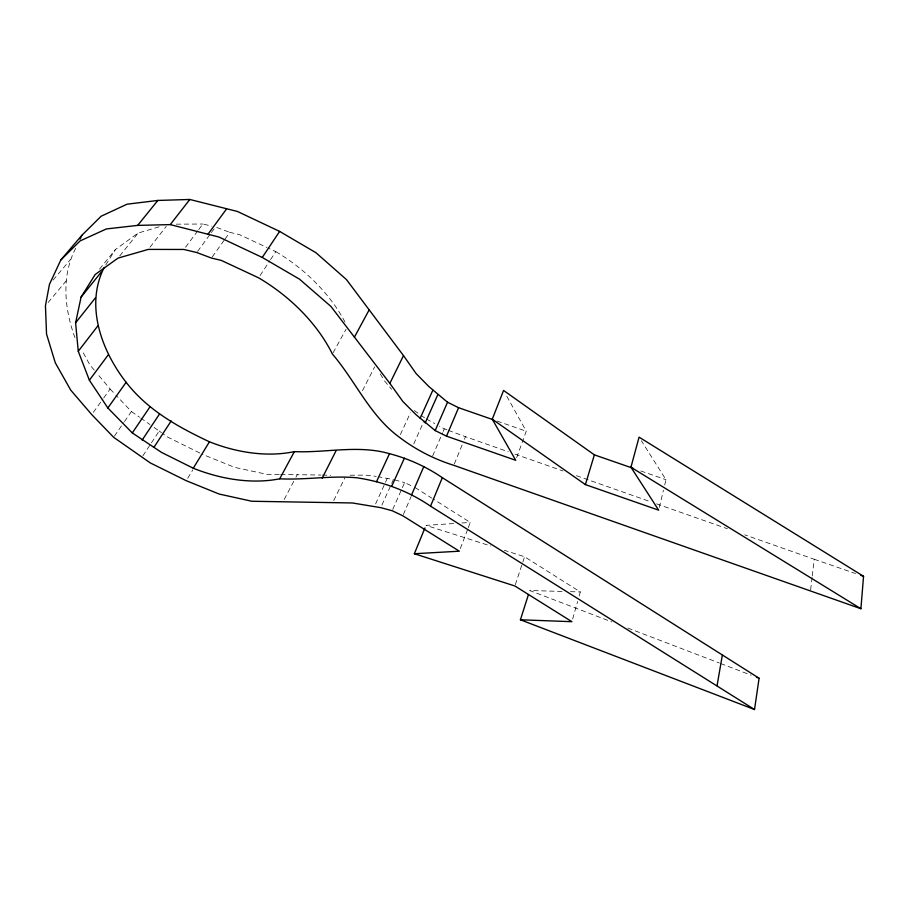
<?xml version="1.0" encoding="UTF-8"?>
<svg xmlns="http://www.w3.org/2000/svg" width="909" height="909" viewBox="0 0 909 909"><rect width="100%" height="100%" fill="white"/><g stroke="black" fill="none" stroke-linecap="round" stroke-linejoin="round"><path stroke-width="0.68" stroke-dasharray="4.54 3.41" d="M810.635 589.805L812.112 577.306M812.271 575.92L814.248 559.262L744.766 534.844M74.981 337.659C64.459 309.265 61.108 275.677 75.799 248.123M659.286 507.506L663.434 490.292M664.706 485.008L665.979 479.713L641.311 440.695M572.67 618.984L577.635 601.417M579.158 596.009L580.306 591.952L524.573 556.74L504.313 550.297M515.346 584.669L522.368 563.387M522.811 562.057L524.573 556.74M516.676 457.659L526.254 431.207L506.324 395.392M460.34 548.582L467.783 528.97M468.271 527.663L470.26 522.425L433.036 498.916M454.307 464.01L462.295 444.512M464.419 439.308L465.488 436.718L508.245 451.739M432.65 455.966L442.615 432.729M443.172 431.434L444.274 428.855L439.513 426.219M403.369 514.505L411.141 496.53M392.733 509.449L404.619 482.577L412.709 486.429M413.731 443.944L424.071 420.867M381.894 505.097L391.109 484.69M391.677 483.418L393.404 479.588L378.712 476.805M375.599 503.927L384.893 483.554M385.473 482.281L387.223 478.464M400.38 434.547L410.402 412.856M333.728 500.598L344.795 477.975M362.475 390.7L374.644 366.861M284.199 499.45L295.3 478.407M295.959 477.168L297.266 474.703L320.945 475.066M333.08 352.783L346.045 329.308M187.686 478.293L192.822 469.896M105.739 264.951L115.409 249.555L138.077 233.068L161.154 226.227M260.088 275.541L269.825 260.747M270.575 259.61L275.825 251.645L268.303 248.123M142.872 455.852L150.644 444.024M151.428 442.842L159.2 431.025L151.099 425.332M114.398 436.161L123.681 422.719M124.453 421.606L131.419 411.527L115.943 395.165M212.24 256.94L224.216 240.181M225.012 239.067L229.807 232.363L239.476 234.636L267.041 247.543M93.32 412.356L102.933 399.028M103.728 397.915L110.137 389.029L97.774 374.281M197.583 251.418L210.593 233.647M211.411 232.534L215.478 226.977M185.527 247.248L197.912 230.659M198.741 229.545L202.866 224.023L211.695 226.091M149.996 247.214L166.233 226.398M119.738 255.94L138.077 233.068M99.547 269.121L115.409 249.555M48.143 302.504L66.118 280.926M53.086 280.086L70.357 259.644M453.671 523.539L426.014 525.368L490.815 546.002M461.965 522.982L470.26 522.425M350.101 475.202L365.634 475.146L376.246 476.361M176.323 224.171L202.866 224.023M279.222 474.464L266.735 474.293L234.602 467.362L202.355 454.295M280.608 474.475L297.266 474.703M322.343 475.089L330.706 475.225M562.046 591.429L529.742 590.52L611.939 621.949M570.477 591.668L580.306 591.952M394.654 479.918L404.619 482.577M814.248 559.262L855.551 573.545M497.064 421.072L526.254 431.207M640.788 470.964L665.979 479.713M514.926 454.091L563.035 470.987M576.397 475.68L649.89 501.507M656.571 503.859L727.393 528.743M444.274 428.855L446.933 429.843M448.251 430.332L465.488 436.718M216.785 227.466L229.807 232.363M627.846 628.039L719.326 663.025M720.655 663.536L751.141 675.194M199.844 453.046L167.222 436.854L162.631 433.525M426.412 418.969L434.752 423.583M415.027 487.531L431.832 498.155M131.419 411.527L139.52 417.208M140.679 418.026L149.94 424.526M414.345 410.573L419.788 414.436M420.867 415.208L425.219 418.31M159.2 431.025L161.484 432.684M110.137 389.029L114.977 394.142M384.518 380.939L391.631 389.291M94.241 370.065L89.821 364.804L81.73 349.999M380.257 373.86L383.814 379.757M275.825 251.645A140.895 97.445 32.8 0 1 345.045 322.127"/><path stroke-width="1.36" d="M104.262 267.326C84.844 305.31 101.49 350.715 126.124 382.303C147.542 410.05 178.357 427.185 209.445 441.797A140.281 96.638 32.7 0 0 294.368 451.625C326.126 453.012 358.294 444.649 389.495 453.682C408.357 458.602 426.241 466.681 442.331 477.679L759.095 678.239L754.527 709.531L430.536 506.165C408.596 491.133 383.2 481.702 356.942 477.793C331.217 475.384 305.526 480.122 279.699 478.804A143.474 96.559 32.3 0 1 193.276 468.237L161.597 452.443L132.294 432.934L107.853 407.971L89.377 380.223L78.265 351.26L75.595 322.843L81.083 297.095L95.138 274.552L117.988 258.122L148.292 249.407L183.879 249.464L196.776 252.532L211.445 258.054L221.33 260.417L258.588 277.813A144.133 97.377 32.4 0 1 332.399 354.021C355.555 381.087 369.861 415.606 399.199 437.104C415.595 449.637 434.093 459.147 453.784 465.317L860.903 608.723L863.55 576.306L639.072 437.149L630.948 467.215L658.65 510.154L585.396 484.599L492.269 419.197L503.575 390.45L594.372 454.852L632.823 468.203M717.042 685.772L722.416 654.775M585.396 484.599L594.372 454.852M754.527 709.531L520.425 619.779L528.47 594.509M520.425 619.779L571.909 621.688L514.903 585.998L414.345 553.74L424.957 527.947M430.536 506.165L442.331 477.679M414.345 553.74L459.34 551.195L402.812 515.789L392.177 510.733L380.735 507.654L352.442 502.972L251.861 501.257L219.137 494.041L186.22 480.691L150.326 462.942L113.625 437.286L91.718 414.572L70.743 390.131L55.29 362.793L46.541 334.069L45.45 305.742L49.45 284.381L60.801 259.985L80.117 240.908L106.364 228.943L137.691 225.387L170.256 224.614L219.012 237.056L262.247 257.44L299.493 279.165L330.921 306.447L389.859 383.371L402.869 401.505L416.106 414.765L435.184 430.571L446.512 436.161L458.591 407.709L493.087 419.685M411.629 494.735L423.867 466.431M435.184 430.571L447.523 402.233L428.946 386.632L416.083 373.542L403.494 355.601L346.443 279.563L315.912 252.691L279.631 231.409L237.476 211.479L189.811 199.469L157.836 200.446L127.044 204.195L101.115 216.24L81.855 235.317L60.801 259.985M425.196 422.912L437.797 394.688M420.151 418.288L432.889 390.12M391.711 486.304L404.38 458.181M376.519 481.679L389.495 453.682M80.037 239.158L81.855 235.317M389.859 383.371L403.494 355.601M322.15 478.191L336.103 450.659M354.396 337.182L369.145 309.924M279.699 478.804L294.368 451.625M193.276 468.237L209.445 441.797M154.132 447.046L171.176 420.935M142.156 440.07L159.473 414.072M262.247 257.44L279.631 231.409M132.294 432.934L149.86 407.027M107.853 407.971L126.124 382.303M207.866 234.408L226.58 208.922M89.377 380.223L108.307 354.783M78.265 351.26L97.763 325.99M170.256 224.614L189.811 199.469M75.595 322.843L95.525 297.72M137.691 225.387L157.836 200.446M81.083 297.095L101.285 272.064M860.88 575.386L863.55 576.306M446.512 436.161L515.721 460.295L492.269 419.197M756.447 677.216L759.095 678.239M447.523 402.233L458.591 407.709M630.948 467.215L860.903 608.723"/></g></svg>
